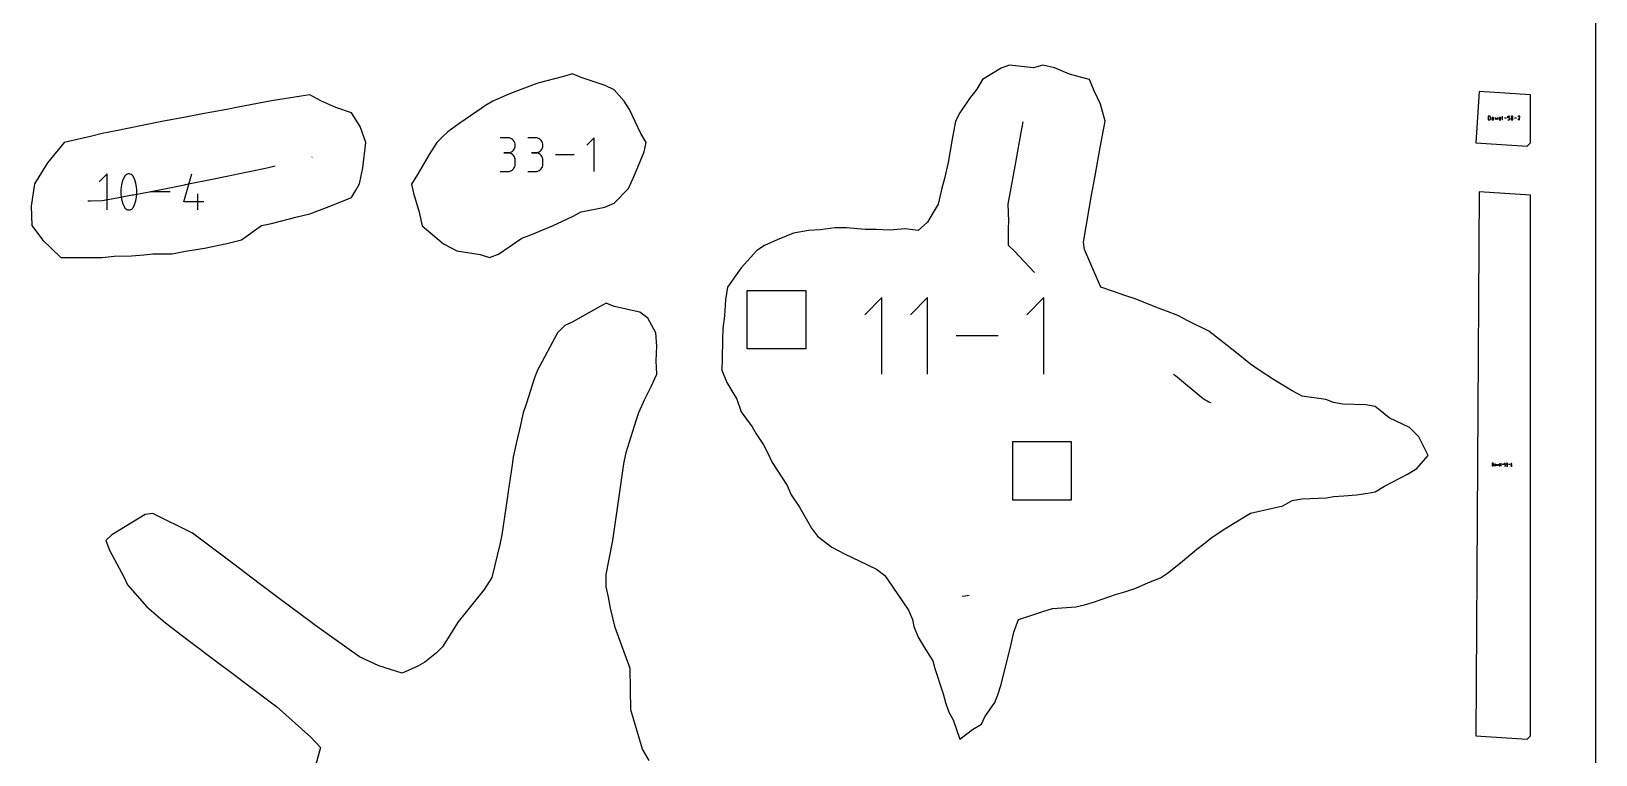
# Model space of a CAD drawing. Extents: x 0 to 12, y 0 to 12.
# Drawn here: x 7.715 to 12, y 2.74 to 4.722 of the extents above; entities that cross this region are included whole.
import ezdxf

# ---------------------------------------------------------------- set-up
doc = ezdxf.new("R2010")
doc.units = 0

msp = doc.modelspace()

# ---------------------------------------------------------------- linework, layer by layer
at = {"layer": 'annotation', "color": 1}
for p, q in [((10.426842, 4.44477), (10.432121, 4.473899)), ((11.709068, 4.489531), (11.705465, 4.489531)), ((11.705465, 4.489531), (11.705465, 4.47873)), ((11.705465, 4.478737), (11.709068, 4.478737)), ((11.705465, 4.47873), (11.705465, 4.478737)), ((11.709497, 4.489493), (11.709068, 4.489531)), ((11.709068, 4.478737), (11.709497, 4.478776)), ((11.709068, 4.478737), (11.709068, 4.478737)), ((11.709902, 4.489381), (11.709497, 4.489493)), ((11.709497, 4.478776), (11.709902, 4.478887)), ((11.710275, 4.489203), (11.709902, 4.489381)), ((11.709902, 4.478887), (11.710275, 4.479065)), ((11.710609, 4.488966), (11.710275, 4.489203)), ((11.710275, 4.479065), (11.710609, 4.479302)), ((11.710898, 4.488677), (11.710609, 4.488966)), ((11.710609, 4.479302), (11.710898, 4.479591)), ((11.711135, 4.488341), (11.710898, 4.488677)), ((11.710898, 4.479591), (11.711135, 4.479927)), ((11.711312, 4.487967), (11.711135, 4.488341)), ((11.711135, 4.479927), (11.711312, 4.480301)), ((11.711424, 4.487561), (11.711312, 4.487967)), ((11.711312, 4.480301), (11.711424, 4.480707)), ((11.711463, 4.48713), (11.711424, 4.487561)), ((11.711424, 4.480707), (11.711463, 4.481138)), ((11.711463, 4.481138), (11.711463, 4.48713)), ((11.711463, 4.48713), (11.711463, 4.48713)), ((11.715552, 4.483959), (11.715513, 4.483527)), ((11.715513, 4.483527), (11.715513, 4.481132)), ((11.715513, 4.481132), (11.715513, 4.481132)), ((11.715513, 4.481132), (11.715552, 4.480701)), ((11.715663, 4.484364), (11.715552, 4.483959)), ((11.715552, 4.480701), (11.715663, 4.480294)), ((11.715841, 4.484737), (11.715663, 4.484364)), ((11.715663, 4.480294), (11.715841, 4.47992)), ((11.716078, 4.485072), (11.715841, 4.484737)), ((11.715841, 4.47992), (11.716078, 4.479585)), ((11.716367, 4.48536), (11.716078, 4.485072)), ((11.716078, 4.479585), (11.716367, 4.479296)), ((11.716703, 4.485596), (11.716367, 4.48536)), ((11.716367, 4.479296), (11.716703, 4.479058)), ((11.717077, 4.485773), (11.716703, 4.485596)), ((11.716703, 4.479058), (11.717077, 4.478881)), ((11.717483, 4.485884), (11.717077, 4.485773)), ((11.717077, 4.478881), (11.717483, 4.478769)), ((11.717915, 4.485922), (11.717483, 4.485884)), ((11.717483, 4.478769), (11.717915, 4.47873)), ((11.718346, 4.485884), (11.717915, 4.485922)), ((11.717915, 4.485922), (11.717915, 4.485922)), ((11.717915, 4.47873), (11.718346, 4.478769)), ((11.717915, 4.47873), (11.717915, 4.47873)), ((11.718752, 4.485773), (11.718346, 4.485884)), ((11.718346, 4.478769), (11.718752, 4.478881)), ((11.719126, 4.485596), (11.718752, 4.485773)), ((11.718752, 4.478881), (11.719126, 4.479058)), ((11.719461, 4.48536), (11.719126, 4.485596)), ((11.719126, 4.479058), (11.719462, 4.479296)), ((11.719751, 4.485072), (11.719461, 4.48536)), ((11.719462, 4.479296), (11.719751, 4.479585)), ((11.719988, 4.484737), (11.719751, 4.485072)), ((11.719751, 4.479585), (11.719988, 4.47992)), ((11.720166, 4.484364), (11.719988, 4.484737)), ((11.719988, 4.47992), (11.720166, 4.480294)), ((11.720277, 4.483959), (11.720166, 4.484364)), ((11.720166, 4.480294), (11.720277, 4.480701)), ((11.720316, 4.483527), (11.720277, 4.483959)), ((11.720277, 4.480701), (11.720316, 4.481132)), ((11.720316, 4.481132), (11.720316, 4.483527)), ((11.720316, 4.483527), (11.720316, 4.483527)), ((11.726171, 4.47873), (11.724366, 4.485922)), ((11.727969, 4.483527), (11.726171, 4.47873)), ((11.729767, 4.47873), (11.727969, 4.483527)), ((11.731571, 4.485922), (11.729767, 4.47873)), ((11.735661, 4.483967), (11.735622, 4.483536)), ((11.735622, 4.483536), (11.735622, 4.480538)), ((11.735622, 4.482333), (11.740419, 4.482333)), ((11.735622, 4.480538), (11.735622, 4.480538)), ((11.735622, 4.480538), (11.735651, 4.480212)), ((11.735651, 4.480212), (11.735735, 4.479906)), ((11.735772, 4.484372), (11.735661, 4.483967)), ((11.735735, 4.479906), (11.735868, 4.479624)), ((11.73595, 4.484746), (11.735772, 4.484372)), ((11.735868, 4.479624), (11.736046, 4.479372)), ((11.736187, 4.485081), (11.73595, 4.484746)), ((11.736046, 4.479372), (11.736263, 4.479155)), ((11.736476, 4.48537), (11.736187, 4.485081)), ((11.736263, 4.479155), (11.736514, 4.478976)), ((11.736811, 4.485607), (11.736476, 4.48537)), ((11.736514, 4.478976), (11.736795, 4.478843)), ((11.736795, 4.478843), (11.7371, 4.478759)), ((11.737185, 4.485785), (11.736811, 4.485607)), ((11.7371, 4.478759), (11.737423, 4.47873)), ((11.73759, 4.485896), (11.737185, 4.485785)), ((11.737423, 4.47873), (11.740418, 4.47873)), ((11.738021, 4.485935), (11.73759, 4.485896)), ((11.738452, 4.485896), (11.738021, 4.485935)), ((11.738021, 4.485935), (11.738021, 4.485935)), ((11.738858, 4.485785), (11.738452, 4.485896)), ((11.739232, 4.485607), (11.738858, 4.485785)), ((11.739566, 4.48537), (11.739232, 4.485607)), ((11.739855, 4.485081), (11.739566, 4.48537)), ((11.740092, 4.484746), (11.739855, 4.485081)), ((11.740269, 4.484372), (11.740092, 4.484746)), ((11.74038, 4.483967), (11.740269, 4.484372)), ((11.740419, 4.483536), (11.74038, 4.483967)), ((11.740419, 4.482333), (11.740419, 4.483536)), ((11.740419, 4.483536), (11.740419, 4.483536)), ((11.744469, 4.479936), (11.744469, 4.48954)), ((11.744489, 4.479718), (11.744469, 4.479936)), ((11.744544, 4.479514), (11.744489, 4.479718)), ((11.744634, 4.479325), (11.744544, 4.479514)), ((11.744752, 4.479157), (11.744634, 4.479325)), ((11.744898, 4.479012), (11.744752, 4.479157)), ((11.745066, 4.478893), (11.744898, 4.479012)), ((11.745255, 4.478804), (11.745066, 4.478893)), ((11.745459, 4.478748), (11.745255, 4.478804)), ((11.745677, 4.478729), (11.745459, 4.478748)), ((11.745677, 4.478729), (11.745677, 4.478729)), ((11.755634, 4.484131), (11.749729, 4.484131)), ((11.759684, 4.484722), (11.759684, 4.489531)), ((11.759684, 4.489531), (11.764481, 4.489531)), ((11.762082, 4.484722), (11.759684, 4.484722)), ((11.759684, 4.47873), (11.762082, 4.47873)), ((11.762513, 4.484683), (11.762082, 4.484722)), ((11.762082, 4.47873), (11.762513, 4.478769)), ((11.762082, 4.47873), (11.762082, 4.47873)), ((11.762919, 4.484572), (11.762513, 4.484683)), ((11.762513, 4.478769), (11.762918, 4.478881)), ((11.762918, 4.478881), (11.763292, 4.479058)), ((11.763292, 4.484395), (11.762919, 4.484572)), ((11.763627, 4.484159), (11.763292, 4.484395)), ((11.763292, 4.479058), (11.763627, 4.479295)), ((11.763916, 4.483871), (11.763627, 4.484159)), ((11.763627, 4.479295), (11.763916, 4.479585)), ((11.764153, 4.483536), (11.763916, 4.483871)), ((11.763916, 4.479585), (11.764153, 4.47992)), ((11.764331, 4.483163), (11.764153, 4.483536)), ((11.764153, 4.47992), (11.764331, 4.480294)), ((11.764442, 4.482758), (11.764331, 4.483163)), ((11.764331, 4.480294), (11.764442, 4.4807)), ((11.764481, 4.482326), (11.764442, 4.482758)), ((11.764442, 4.4807), (11.764481, 4.481132)), ((11.764481, 4.481132), (11.764481, 4.482326)), ((11.764481, 4.482326), (11.764481, 4.482326)), ((11.76857, 4.487553), (11.768531, 4.487123)), ((11.768531, 4.487123), (11.768531, 4.487123)), ((11.768531, 4.487123), (11.76857, 4.486692)), ((11.76857, 4.482751), (11.768531, 4.48232)), ((11.768531, 4.48232), (11.768531, 4.481125)), ((11.768531, 4.481125), (11.768531, 4.481125)), ((11.768531, 4.481125), (11.76857, 4.480694)), ((11.768682, 4.487957), (11.76857, 4.487553)), ((11.76857, 4.486692), (11.768682, 4.486285)), ((11.768682, 4.483157), (11.76857, 4.482751)), ((11.76857, 4.480694), (11.768682, 4.480288)), ((11.768859, 4.48833), (11.768682, 4.487957)), ((11.768682, 4.486285), (11.768859, 4.485911)), ((11.768859, 4.483531), (11.768682, 4.483157)), ((11.768682, 4.480288), (11.768859, 4.479915)), ((11.769096, 4.488665), (11.768859, 4.48833)), ((11.768859, 4.485911), (11.769096, 4.485576)), ((11.769096, 4.483867), (11.768859, 4.483531)), ((11.768859, 4.479915), (11.769096, 4.479581)), ((11.769385, 4.488954), (11.769096, 4.488665)), ((11.769096, 4.485576), (11.769385, 4.485286)), ((11.769385, 4.484156), (11.769096, 4.483867)), ((11.769096, 4.479581), (11.769385, 4.479292)), ((11.76972, 4.48919), (11.769385, 4.488954)), ((11.769385, 4.485286), (11.76972, 4.485049)), ((11.76972, 4.484393), (11.769385, 4.484156)), ((11.769385, 4.479292), (11.76972, 4.479056)), ((11.770094, 4.489368), (11.76972, 4.48919)), ((11.76972, 4.485049), (11.770094, 4.484872)), ((11.770094, 4.484571), (11.76972, 4.484393)), ((11.76972, 4.479056), (11.770094, 4.47888)), ((11.770499, 4.489479), (11.770094, 4.489368)), ((11.770094, 4.484872), (11.770499, 4.48476)), ((11.770499, 4.484682), (11.770094, 4.484571)), ((11.770094, 4.47888), (11.770499, 4.478768)), ((11.77093, 4.489518), (11.770499, 4.489479)), ((11.770499, 4.48476), (11.77093, 4.484721)), ((11.77093, 4.484721), (11.770499, 4.484682)), ((11.770499, 4.478768), (11.77093, 4.47873)), ((11.77136, 4.489479), (11.77093, 4.489518)), ((11.77093, 4.489518), (11.77093, 4.489518)), ((11.77093, 4.484721), (11.77136, 4.48476)), ((11.77136, 4.484682), (11.77093, 4.484721)), ((11.77093, 4.484721), (11.77093, 4.484721)), ((11.77093, 4.484721), (11.77093, 4.484721)), ((11.77093, 4.47873), (11.77136, 4.478768)), ((11.77093, 4.47873), (11.77093, 4.47873)), ((11.771766, 4.489368), (11.77136, 4.489479)), ((11.77136, 4.48476), (11.771766, 4.484872)), ((11.771766, 4.484571), (11.77136, 4.484682)), ((11.77136, 4.478768), (11.771766, 4.47888)), ((11.77214, 4.48919), (11.771766, 4.489368)), ((11.771766, 4.484872), (11.772139, 4.485049)), ((11.77214, 4.484393), (11.771766, 4.484571)), ((11.771766, 4.47888), (11.772139, 4.479056)), ((11.772139, 4.485049), (11.772474, 4.485286)), ((11.772139, 4.479056), (11.772474, 4.479292)), ((11.772474, 4.488954), (11.77214, 4.48919)), ((11.772474, 4.484156), (11.77214, 4.484393)), ((11.772764, 4.488665), (11.772474, 4.488954)), ((11.772474, 4.485286), (11.772763, 4.485576)), ((11.772764, 4.483867), (11.772474, 4.484156)), ((11.772474, 4.479292), (11.772763, 4.479581)), ((11.772763, 4.485576), (11.773, 4.485911)), ((11.772763, 4.479581), (11.773, 4.479915)), ((11.773, 4.48833), (11.772764, 4.488665)), ((11.773, 4.483532), (11.772764, 4.483867)), ((11.773178, 4.487957), (11.773, 4.48833)), ((11.773, 4.485911), (11.773178, 4.486285)), ((11.773178, 4.483158), (11.773, 4.483532)), ((11.773, 4.479915), (11.773178, 4.480288)), ((11.77329, 4.487553), (11.773178, 4.487957)), ((11.773178, 4.486285), (11.77329, 4.486692)), ((11.77329, 4.482751), (11.773178, 4.483158)), ((11.773178, 4.480288), (11.77329, 4.480694)), ((11.773328, 4.487123), (11.77329, 4.487553)), ((11.77329, 4.486692), (11.773328, 4.487123)), ((11.773328, 4.48232), (11.77329, 4.482751)), ((11.77329, 4.480694), (11.773328, 4.481125)), ((11.773328, 4.487123), (11.773328, 4.487123)), ((11.773328, 4.481125), (11.773328, 4.48232)), ((11.773328, 4.48232), (11.773328, 4.48232)), ((11.783286, 4.484131), (11.77738, 4.484131)), ((11.787336, 4.47873), (11.791768, 4.485866)), ((11.792133, 4.47873), (11.787336, 4.47873)), ((11.787658, 4.48833), (11.787343, 4.487726)), ((11.787907, 4.488685), (11.787658, 4.48833)), ((11.788207, 4.488981), (11.787907, 4.488685)), ((11.788548, 4.489216), (11.788207, 4.488981)), ((11.78892, 4.489387), (11.788548, 4.489216)), ((11.789315, 4.489493), (11.78892, 4.489387)), ((11.789724, 4.489531), (11.789315, 4.489493)), ((11.790137, 4.489499), (11.789724, 4.489531)), ((11.790545, 4.489393), (11.790137, 4.489499)), ((11.790939, 4.489213), (11.790545, 4.489393)), ((11.791291, 4.488963), (11.790939, 4.489213)), ((11.790939, 4.489213), (11.790939, 4.489213)), ((11.791586, 4.488662), (11.791291, 4.488963)), ((11.79182, 4.488321), (11.791586, 4.488662)), ((11.791768, 4.485866), (11.791774, 4.485873)), ((11.791768, 4.485866), (11.791768, 4.485866)), ((11.791774, 4.485873), (11.791779, 4.485879)), ((11.791779, 4.485879), (11.791784, 4.485886)), ((11.791784, 4.485886), (11.791788, 4.485893)), ((11.791788, 4.485893), (11.791793, 4.4859)), ((11.791793, 4.4859), (11.791798, 4.485907)), ((11.791798, 4.485907), (11.791802, 4.485915)), ((11.791802, 4.485915), (11.791807, 4.485923)), ((11.791807, 4.485923), (11.791811, 4.485932)), ((11.791811, 4.485932), (11.791994, 4.486325)), ((11.791811, 4.485932), (11.791811, 4.485932)), ((11.791991, 4.487948), (11.79182, 4.488321)), ((11.792097, 4.487553), (11.791991, 4.487948)), ((11.791994, 4.486325), (11.792101, 4.486732)), ((11.792134, 4.487145), (11.792097, 4.487553)), ((11.792101, 4.486732), (11.792134, 4.487145)), ((9.02011, 4.429773), (8.999569, 4.429773)), ((9.023805, 4.429442), (9.02011, 4.429773)), ((9.027281, 4.428486), (9.023805, 4.429442)), ((9.030482, 4.426965), (9.027281, 4.428486)), ((9.033348, 4.424938), (9.030482, 4.426965)), ((9.035823, 4.422463), (9.033348, 4.424938)), ((9.037849, 4.419599), (9.035823, 4.422463)), ((9.039367, 4.416405), (9.037849, 4.419599)), ((9.040321, 4.412939), (9.039367, 4.416405)), ((9.095881, 4.429773), (9.07534, 4.429773)), ((9.099576, 4.429442), (9.095881, 4.429773)), ((9.103052, 4.428486), (9.099576, 4.429442)), ((9.106252, 4.426965), (9.103052, 4.428486)), ((9.109119, 4.424938), (9.106252, 4.426965)), ((9.111594, 4.422463), (9.109119, 4.424938)), ((9.11362, 4.419599), (9.111594, 4.422463)), ((9.115138, 4.416405), (9.11362, 4.419599)), ((9.116092, 4.412939), (9.115138, 4.416405)), ((9.256946, 4.429881), (9.236381, 4.40931)), ((9.256946, 4.337378), (9.256946, 4.429881)), ((10.417668, 4.393192), (10.426842, 4.44477)), ((8.483836, 4.37717), (8.484483, 4.377578)), ((9.02011, 4.388691), (9.009825, 4.388691)), ((9.009825, 4.388691), (9.02011, 4.388691)), ((9.02011, 4.388691), (9.023805, 4.389022)), ((9.023805, 4.388359), (9.02011, 4.388691)), ((9.02011, 4.388691), (9.02011, 4.388691)), ((9.023805, 4.389022), (9.027281, 4.389979)), ((9.027281, 4.387403), (9.023805, 4.388359)), ((9.027281, 4.389979), (9.030482, 4.391501)), ((9.030482, 4.385883), (9.027281, 4.387403)), ((9.030482, 4.391501), (9.033348, 4.393531)), ((9.033348, 4.383855), (9.030482, 4.385883)), ((9.033348, 4.393531), (9.035823, 4.396011)), ((9.035823, 4.38138), (9.033348, 4.383855)), ((9.035823, 4.396011), (9.037849, 4.398882)), ((9.037849, 4.378516), (9.035823, 4.38138)), ((9.037849, 4.398882), (9.039367, 4.402087)), ((9.039367, 4.375322), (9.037849, 4.378516)), ((9.039367, 4.402087), (9.040321, 4.405566)), ((9.040321, 4.371857), (9.039367, 4.375322)), ((9.040652, 4.409261), (9.040321, 4.412939)), ((9.040321, 4.405566), (9.040652, 4.409261)), ((9.040652, 4.368178), (9.040321, 4.371857)), ((9.040652, 4.409261), (9.040652, 4.409261)), ((9.095881, 4.388691), (9.085596, 4.388691)), ((9.085596, 4.388691), (9.095881, 4.388691)), ((9.095881, 4.388691), (9.099576, 4.389022)), ((9.099576, 4.388359), (9.095881, 4.388691)), ((9.095881, 4.388691), (9.095881, 4.388691)), ((9.099576, 4.389022), (9.103052, 4.389979)), ((9.103052, 4.387403), (9.099576, 4.388359)), ((9.103052, 4.389979), (9.106252, 4.391501)), ((9.106252, 4.385883), (9.103052, 4.387403)), ((9.106252, 4.391501), (9.109119, 4.393531)), ((9.109119, 4.383855), (9.106252, 4.385883)), ((9.109119, 4.393531), (9.111594, 4.396011)), ((9.111594, 4.38138), (9.109119, 4.383855)), ((9.111594, 4.396011), (9.11362, 4.398882)), ((9.11362, 4.378516), (9.111594, 4.38138)), ((9.11362, 4.398882), (9.115138, 4.402087)), ((9.115138, 4.375322), (9.11362, 4.378516)), ((9.115138, 4.402087), (9.116092, 4.405566)), ((9.116092, 4.371857), (9.115138, 4.375322)), ((9.116423, 4.409261), (9.116092, 4.412939)), ((9.116092, 4.405566), (9.116423, 4.409261)), ((9.116423, 4.368178), (9.116092, 4.371857)), ((9.116423, 4.409261), (9.116423, 4.409261)), ((9.201699, 4.383629), (9.15112, 4.383629)), ((10.411988, 4.362091), (10.417668, 4.393192)), ((7.923534, 4.331141), (7.901523, 4.309124)), ((7.923534, 4.232132), (7.923534, 4.331141)), ((7.974881, 4.328717), (7.973026, 4.327238)), ((7.976945, 4.329848), (7.974881, 4.328717)), ((7.979166, 4.330611), (7.976945, 4.329848)), ((7.98149, 4.33099), (7.979166, 4.330611)), ((7.983866, 4.330968), (7.98149, 4.33099)), ((7.98624, 4.330526), (7.983866, 4.330968)), ((7.988559, 4.329647), (7.98624, 4.330526)), ((7.989447, 4.32918), (7.988559, 4.329647)), ((7.988559, 4.329647), (7.988559, 4.329647)), ((7.990299, 4.328644), (7.989447, 4.32918)), ((7.991111, 4.328043), (7.990299, 4.328644)), ((7.991879, 4.327381), (7.991111, 4.328043)), ((8.132831, 4.254143), (8.154787, 4.331141)), ((8.250989, 4.324758), (8.302447, 4.335614)), ((8.302447, 4.335614), (8.313311, 4.337966)), ((8.313311, 4.337966), (8.364768, 4.348914)), ((8.364768, 4.348914), (8.382819, 4.352926)), ((8.999569, 4.337381), (9.02011, 4.337381)), ((9.02011, 4.337381), (9.023805, 4.337712)), ((9.02011, 4.337381), (9.02011, 4.337381)), ((9.023805, 4.337712), (9.027281, 4.338668)), ((9.027281, 4.338668), (9.030482, 4.340188)), ((9.030482, 4.340188), (9.033348, 4.342215)), ((9.033348, 4.342215), (9.035823, 4.344689)), ((9.035823, 4.344689), (9.037849, 4.347553)), ((9.037849, 4.347553), (9.039367, 4.350747)), ((9.039367, 4.350747), (9.040321, 4.354214)), ((9.040321, 4.354214), (9.040652, 4.357893)), ((9.040652, 4.357893), (9.040652, 4.368178)), ((9.040652, 4.368178), (9.040652, 4.368178)), ((9.07534, 4.337381), (9.095881, 4.337381)), ((9.095881, 4.337381), (9.099576, 4.337712)), ((9.095881, 4.337381), (9.095881, 4.337381)), ((9.099576, 4.337712), (9.103052, 4.338668)), ((9.103052, 4.338668), (9.106252, 4.340188)), ((9.106252, 4.340188), (9.109119, 4.342215)), ((9.109119, 4.342215), (9.111594, 4.344689)), ((9.111594, 4.344689), (9.11362, 4.347553)), ((9.11362, 4.347553), (9.115138, 4.350747)), ((9.115138, 4.350747), (9.116092, 4.354214)), ((9.116092, 4.354214), (9.116423, 4.357893)), ((9.116423, 4.357893), (9.116423, 4.368178)), ((9.116423, 4.368178), (9.116423, 4.368178)), ((10.403885, 4.3178), (10.411988, 4.362091)), ((7.961616, 4.295823), (7.960667, 4.286341)), ((7.960667, 4.286341), (7.960667, 4.276819)), ((7.963514, 4.305192), (7.961616, 4.295823)), ((7.96636, 4.314376), (7.963514, 4.305192)), ((7.970155, 4.323301), (7.96636, 4.314376)), ((7.971433, 4.325427), (7.970155, 4.323301)), ((7.970155, 4.323301), (7.970155, 4.323301)), ((7.973026, 4.327238), (7.971433, 4.325427)), ((7.992598, 4.326663), (7.991879, 4.327381)), ((7.993265, 4.325892), (7.992598, 4.326663)), ((7.993876, 4.325073), (7.993265, 4.325892)), ((7.994426, 4.32421), (7.993876, 4.325073)), ((7.994911, 4.323307), (7.994426, 4.32421)), ((7.998725, 4.314364), (7.994911, 4.323307)), ((7.994911, 4.323307), (7.994911, 4.323307)), ((8.001585, 4.305166), (7.998725, 4.314364)), ((8.003492, 4.295787), (8.001585, 4.305166)), ((8.004445, 4.286301), (8.003492, 4.295787)), ((8.004445, 4.27678), (8.004445, 4.286301)), ((8.038586, 4.282299), (8.13488, 4.301299)), ((8.13488, 4.301299), (8.137209, 4.301755)), ((8.137209, 4.301755), (8.139124, 4.302126)), ((8.139124, 4.302126), (8.146205, 4.303486)), ((8.146205, 4.303486), (8.210675, 4.316567)), ((8.210675, 4.316567), (8.250989, 4.324758)), ((10.391156, 4.248311), (10.39915, 4.292606)), ((10.39915, 4.292606), (10.403885, 4.3178)), ((7.851556, 4.257172), (7.851669, 4.257173)), ((7.870287, 4.257283), (7.877581, 4.257326)), ((7.877581, 4.257326), (7.909649, 4.258236)), ((7.909649, 4.258236), (7.950222, 4.265769)), ((7.950222, 4.265769), (7.991447, 4.273387)), ((7.960667, 4.276819), (7.961616, 4.267332)), ((7.961616, 4.267332), (7.963514, 4.257953)), ((7.963514, 4.257953), (7.96636, 4.248754)), ((7.96636, 4.248754), (7.970155, 4.239808)), ((7.991447, 4.273387), (7.995393, 4.274121)), ((7.994911, 4.239814), (7.998725, 4.248741)), ((7.995393, 4.274121), (8.023429, 4.279333)), ((7.998725, 4.248741), (8.001585, 4.257927)), ((8.001585, 4.257927), (8.003492, 4.267297)), ((8.003492, 4.267297), (8.004445, 4.27678)), ((8.023429, 4.279333), (8.038586, 4.282299)), ((8.095712, 4.281636), (8.041576, 4.281636)), ((8.187806, 4.254143), (8.132831, 4.254143)), ((8.171327, 4.232132), (8.171327, 4.276104)), ((10.392715, 4.201616), (10.391156, 4.248311)), ((7.970155, 4.239808), (7.970155, 4.239808)), ((7.970155, 4.239808), (7.970639, 4.238907)), ((7.970639, 4.238907), (7.971184, 4.238049)), ((7.971184, 4.238049), (7.97179, 4.237235)), ((7.97179, 4.237235), (7.972454, 4.236468)), ((7.972454, 4.236468), (7.973174, 4.235752)), ((7.973174, 4.235752), (7.973947, 4.235088)), ((7.973947, 4.235088), (7.974771, 4.234479)), ((7.974771, 4.234479), (7.975644, 4.233928)), ((7.975644, 4.233928), (7.976563, 4.233438)), ((7.976563, 4.233438), (7.976563, 4.233438)), ((7.976563, 4.233438), (7.978864, 4.232578)), ((7.978864, 4.232578), (7.981224, 4.23215)), ((7.981224, 4.23215), (7.98359, 4.232138)), ((7.98359, 4.232138), (7.985907, 4.232524)), ((7.985907, 4.232524), (7.988124, 4.233291)), ((7.988124, 4.233291), (7.990186, 4.234421)), ((7.990186, 4.234421), (7.99204, 4.235896)), ((7.99204, 4.235896), (7.993633, 4.2377)), ((7.993633, 4.2377), (7.994911, 4.239814)), ((7.994911, 4.239814), (7.994911, 4.239814)), ((10.391423, 4.181231), (10.392715, 4.201616)), ((10.391716, 4.134534), (10.391423, 4.181231)), ((10.407519, 4.120279), (10.391716, 4.134534)), ((10.463062, 4.060963), (10.407519, 4.120279)), ((10.04484, 3.9919), (9.998266, 3.945313)), ((10.04484, 3.782403), (10.04484, 3.9919)), ((10.169974, 3.9919), (10.123401, 3.945313)), ((10.169974, 3.782403), (10.169974, 3.9919)), ((10.48822, 3.9919), (10.441646, 3.945313)), ((10.48822, 3.782403), (10.48822, 3.9919)), ((10.363098, 3.887152), (10.248549, 3.887152)), ((10.849509, 3.777711), (10.843997, 3.781388)), ((10.924987, 3.71448), (10.849509, 3.777711)), ((10.940802, 3.705918), (10.924987, 3.71448)), ((10.94718, 3.703955), (10.940802, 3.705918)), ((11.718694, 3.538092), (11.716443, 3.538092)), ((11.716443, 3.538092), (11.716443, 3.531342)), ((11.716443, 3.531346), (11.718694, 3.531346)), ((11.716443, 3.531342), (11.716443, 3.531346)), ((11.718963, 3.538068), (11.718694, 3.538092)), ((11.718694, 3.531346), (11.718963, 3.53137)), ((11.718694, 3.531346), (11.718694, 3.531346)), ((11.719215, 3.537998), (11.718963, 3.538068)), ((11.718963, 3.53137), (11.719215, 3.53144)), ((11.719449, 3.537887), (11.719215, 3.537998)), ((11.719215, 3.53144), (11.719449, 3.531551)), ((11.719658, 3.537739), (11.719449, 3.537887)), ((11.719449, 3.531551), (11.719658, 3.531699)), ((11.719838, 3.537558), (11.719658, 3.537739)), ((11.719658, 3.531699), (11.719838, 3.53188)), ((11.719986, 3.537348), (11.719838, 3.537558)), ((11.719838, 3.53188), (11.719986, 3.532089)), ((11.720097, 3.537115), (11.719986, 3.537348)), ((11.719986, 3.532089), (11.720097, 3.532323)), ((11.720167, 3.536861), (11.720097, 3.537115)), ((11.720097, 3.532323), (11.720167, 3.532577)), ((11.720191, 3.536591), (11.720167, 3.536861)), ((11.720167, 3.532577), (11.720191, 3.532847)), ((11.720191, 3.532847), (11.720191, 3.536591)), ((11.720191, 3.536591), (11.720191, 3.536591)), ((11.722747, 3.534609), (11.722722, 3.53434)), ((11.722722, 3.53434), (11.722722, 3.532843)), ((11.722722, 3.532843), (11.722722, 3.532843)), ((11.722722, 3.532843), (11.722747, 3.532573)), ((11.722816, 3.534863), (11.722747, 3.534609)), ((11.722747, 3.532573), (11.722816, 3.532319)), ((11.722927, 3.535096), (11.722816, 3.534863)), ((11.722816, 3.532319), (11.722927, 3.532085)), ((11.723075, 3.535305), (11.722927, 3.535096)), ((11.722927, 3.532085), (11.723075, 3.531876)), ((11.723256, 3.535485), (11.723075, 3.535305)), ((11.723075, 3.531876), (11.723256, 3.531695)), ((11.723466, 3.535633), (11.723256, 3.535485)), ((11.723256, 3.531695), (11.723466, 3.531547)), ((11.7237, 3.535743), (11.723466, 3.535633)), ((11.723466, 3.531547), (11.7237, 3.531436)), ((11.723954, 3.535813), (11.7237, 3.535743)), ((11.7237, 3.531436), (11.723954, 3.531366)), ((11.724224, 3.535837), (11.723954, 3.535813)), ((11.723954, 3.531366), (11.724224, 3.531342)), ((11.724493, 3.535813), (11.724224, 3.535837)), ((11.724224, 3.535837), (11.724224, 3.535837)), ((11.724224, 3.531342), (11.724493, 3.531366)), ((11.724224, 3.531342), (11.724224, 3.531342)), ((11.724747, 3.535743), (11.724493, 3.535813)), ((11.724493, 3.531366), (11.724747, 3.531436)), ((11.724981, 3.535633), (11.724747, 3.535743)), ((11.724747, 3.531436), (11.724981, 3.531547)), ((11.72519, 3.535485), (11.724981, 3.535633)), ((11.724981, 3.531547), (11.72519, 3.531695)), ((11.725371, 3.535305), (11.72519, 3.535485)), ((11.72519, 3.531695), (11.725371, 3.531876)), ((11.725519, 3.535096), (11.725371, 3.535305)), ((11.725371, 3.531876), (11.725519, 3.532085)), ((11.72563, 3.534863), (11.725519, 3.535096)), ((11.725519, 3.532085), (11.72563, 3.532319)), ((11.7257, 3.534609), (11.72563, 3.534863)), ((11.72563, 3.532319), (11.7257, 3.532573)), ((11.725724, 3.53434), (11.7257, 3.534609)), ((11.7257, 3.532573), (11.725724, 3.532843)), ((11.725724, 3.532843), (11.725724, 3.53434)), ((11.725724, 3.53434), (11.725724, 3.53434)), ((11.729384, 3.531342), (11.728256, 3.535837)), ((11.730508, 3.53434), (11.729384, 3.531342)), ((11.731631, 3.531342), (11.730508, 3.53434)), ((11.732759, 3.535837), (11.731631, 3.531342)), ((11.735315, 3.534614), (11.735291, 3.534345)), ((11.735291, 3.534345), (11.735291, 3.532471)), ((11.735291, 3.533593), (11.738289, 3.533593)), ((11.735291, 3.532471), (11.735291, 3.532471)), ((11.735291, 3.532471), (11.735309, 3.532268)), ((11.735309, 3.532268), (11.735361, 3.532076)), ((11.735385, 3.534868), (11.735315, 3.534614)), ((11.735361, 3.532076), (11.735444, 3.5319)), ((11.735496, 3.535101), (11.735385, 3.534868)), ((11.735444, 3.5319), (11.735555, 3.531743)), ((11.735644, 3.535311), (11.735496, 3.535101)), ((11.735555, 3.531743), (11.735691, 3.531607)), ((11.735825, 3.535491), (11.735644, 3.535311)), ((11.735691, 3.531607), (11.735848, 3.531495)), ((11.736034, 3.535639), (11.735825, 3.535491)), ((11.735848, 3.531495), (11.736024, 3.531412)), ((11.736024, 3.531412), (11.736214, 3.531359)), ((11.736267, 3.53575), (11.736034, 3.535639)), ((11.736214, 3.531359), (11.736416, 3.531341)), ((11.736521, 3.53582), (11.736267, 3.53575)), ((11.736416, 3.531341), (11.738288, 3.531341)), ((11.73679, 3.535844), (11.736521, 3.53582)), ((11.737059, 3.53582), (11.73679, 3.535844)), ((11.73679, 3.535844), (11.73679, 3.535844)), ((11.737313, 3.53575), (11.737059, 3.53582)), ((11.737547, 3.535639), (11.737313, 3.53575)), ((11.737756, 3.535491), (11.737547, 3.535639)), ((11.737936, 3.535311), (11.737756, 3.535491)), ((11.738084, 3.535101), (11.737936, 3.535311)), ((11.738195, 3.534868), (11.738084, 3.535101)), ((11.738265, 3.534614), (11.738195, 3.534868)), ((11.738289, 3.534345), (11.738265, 3.534614)), ((11.738289, 3.533593), (11.738289, 3.534345)), ((11.738289, 3.534345), (11.738289, 3.534345)), ((11.74082, 3.532095), (11.74082, 3.538097)), ((11.740832, 3.531959), (11.74082, 3.532095)), ((11.740867, 3.531831), (11.740832, 3.531959)), ((11.740923, 3.531714), (11.740867, 3.531831)), ((11.740997, 3.531608), (11.740923, 3.531714)), ((11.741088, 3.531517), (11.740997, 3.531608)), ((11.741193, 3.531443), (11.741088, 3.531517)), ((11.741311, 3.531387), (11.741193, 3.531443)), ((11.741439, 3.531353), (11.741311, 3.531387)), ((11.741575, 3.53134), (11.741439, 3.531353)), ((11.741575, 3.53134), (11.741575, 3.53134)), ((11.747798, 3.534717), (11.744107, 3.534717)), ((11.750329, 3.535086), (11.750329, 3.538092)), ((11.750329, 3.538092), (11.753327, 3.538092)), ((11.751828, 3.535086), (11.750329, 3.535086)), ((11.750329, 3.531342), (11.751828, 3.531342)), ((11.752098, 3.535062), (11.751828, 3.535086)), ((11.751828, 3.531342), (11.752097, 3.531366)), ((11.751828, 3.531342), (11.751828, 3.531342)), ((11.752097, 3.531366), (11.752351, 3.531435)), ((11.752351, 3.534993), (11.752098, 3.535062)), ((11.752584, 3.534882), (11.752351, 3.534993)), ((11.752351, 3.531435), (11.752584, 3.531546)), ((11.752794, 3.534735), (11.752584, 3.534882)), ((11.752584, 3.531546), (11.752794, 3.531695)), ((11.752975, 3.534554), (11.752794, 3.534735)), ((11.752794, 3.531695), (11.752974, 3.531876)), ((11.752974, 3.531876), (11.753122, 3.532085)), ((11.753123, 3.534345), (11.752975, 3.534554)), ((11.753122, 3.532085), (11.753233, 3.532319)), ((11.753234, 3.534112), (11.753123, 3.534345)), ((11.753233, 3.532319), (11.753303, 3.532573)), ((11.753303, 3.533859), (11.753234, 3.534112)), ((11.753327, 3.533589), (11.753303, 3.533859)), ((11.753303, 3.532573), (11.753327, 3.532842)), ((11.753327, 3.532842), (11.753327, 3.533589)), ((11.753327, 3.533589), (11.753327, 3.533589)), ((11.755671, 3.530498), (11.759047, 3.530498)), ((11.755883, 3.536861), (11.755859, 3.536591)), ((11.755859, 3.536591), (11.755859, 3.53584)), ((11.755859, 3.53584), (11.755859, 3.53584)), ((11.755859, 3.53584), (11.755883, 3.535571)), ((11.755952, 3.537115), (11.755883, 3.536861)), ((11.755883, 3.535571), (11.755952, 3.535317)), ((11.756064, 3.537348), (11.755952, 3.537115)), ((11.755952, 3.535317), (11.756064, 3.535083)), ((11.756212, 3.537558), (11.756064, 3.537348)), ((11.756064, 3.535083), (11.756212, 3.534874)), ((11.756392, 3.537739), (11.756212, 3.537558)), ((11.756212, 3.534874), (11.756392, 3.534693)), ((11.756602, 3.537887), (11.756392, 3.537739)), ((11.756392, 3.534693), (11.756602, 3.534545)), ((11.756835, 3.537998), (11.756602, 3.537887)), ((11.756602, 3.534545), (11.756835, 3.534434)), ((11.756607, 3.531342), (11.757036, 3.531501)), ((11.756607, 3.531342), (11.756607, 3.531342)), ((11.757089, 3.538068), (11.756835, 3.537998)), ((11.756835, 3.534434), (11.757089, 3.534364)), ((11.757036, 3.531501), (11.75743, 3.531717)), ((11.757358, 3.538092), (11.757089, 3.538068)), ((11.757089, 3.534364), (11.757358, 3.53434)), ((11.757627, 3.538068), (11.757358, 3.538092)), ((11.757358, 3.538092), (11.757358, 3.538092)), ((11.757358, 3.53434), (11.758857, 3.53434)), ((11.75743, 3.531717), (11.757784, 3.531984)), ((11.757881, 3.537998), (11.757627, 3.538068)), ((11.757784, 3.531984), (11.758095, 3.532296)), ((11.758114, 3.537887), (11.757881, 3.537998)), ((11.758095, 3.532296), (11.758358, 3.532647)), ((11.758324, 3.537739), (11.758114, 3.537887)), ((11.758504, 3.537558), (11.758324, 3.537739)), ((11.758358, 3.532647), (11.75857, 3.533033)), ((11.758652, 3.537348), (11.758504, 3.537558)), ((11.75857, 3.533033), (11.758727, 3.533447)), ((11.758763, 3.537115), (11.758652, 3.537348)), ((11.758727, 3.533447), (11.758823, 3.533884)), ((11.758833, 3.536861), (11.758763, 3.537115)), ((11.758823, 3.533884), (11.758857, 3.53434)), ((11.758857, 3.536591), (11.758833, 3.536861)), ((11.758857, 3.53434), (11.758857, 3.536591)), ((11.758857, 3.536591), (11.758857, 3.536591)), ((11.76508, 3.534717), (11.761389, 3.534717)), ((11.767423, 3.530498), (11.770799, 3.530498)), ((11.767644, 3.535542), (11.767611, 3.535086)), ((11.767611, 3.535086), (11.767611, 3.532842)), ((11.76911, 3.535086), (11.767611, 3.535086)), ((11.767611, 3.532842), (11.767611, 3.532842)), ((11.767611, 3.532842), (11.767635, 3.532573)), ((11.767635, 3.532573), (11.767705, 3.532319)), ((11.767741, 3.535981), (11.767644, 3.535542)), ((11.767705, 3.532319), (11.767816, 3.532085)), ((11.767898, 3.536396), (11.767741, 3.535981)), ((11.767816, 3.532085), (11.767964, 3.531876)), ((11.76811, 3.536782), (11.767898, 3.536396)), ((11.767964, 3.531876), (11.768145, 3.531695)), ((11.768374, 3.537134), (11.76811, 3.536782)), ((11.768145, 3.531695), (11.768354, 3.531546)), ((11.768354, 3.531546), (11.768588, 3.531435)), ((11.768685, 3.537447), (11.768374, 3.537134)), ((11.768588, 3.531435), (11.768841, 3.531366)), ((11.769039, 3.537714), (11.768685, 3.537447)), ((11.768841, 3.531366), (11.76911, 3.531342)), ((11.769434, 3.537931), (11.769039, 3.537714)), ((11.76938, 3.535062), (11.76911, 3.535086)), ((11.76911, 3.531342), (11.76938, 3.531366)), ((11.76911, 3.531342), (11.76911, 3.531342)), ((11.769634, 3.534993), (11.76938, 3.535062)), ((11.76938, 3.531366), (11.769634, 3.531435)), ((11.769863, 3.538092), (11.769434, 3.537931)), ((11.769867, 3.534882), (11.769634, 3.534993)), ((11.769634, 3.531435), (11.769867, 3.531546)), ((11.769863, 3.538092), (11.769863, 3.538092)), ((11.770076, 3.534735), (11.769867, 3.534882)), ((11.769867, 3.531546), (11.770076, 3.531695)), ((11.770257, 3.534554), (11.770076, 3.534735)), ((11.770076, 3.531695), (11.770257, 3.531876)), ((11.770405, 3.534345), (11.770257, 3.534554)), ((11.770257, 3.531876), (11.770405, 3.532085)), ((11.770516, 3.534112), (11.770405, 3.534345)), ((11.770405, 3.532085), (11.770516, 3.532319)), ((11.770585, 3.533859), (11.770516, 3.534112)), ((11.770516, 3.532319), (11.770585, 3.532573)), ((11.770609, 3.533589), (11.770585, 3.533859)), ((11.770585, 3.532573), (11.770609, 3.532842)), ((11.770609, 3.532842), (11.770609, 3.533589)), ((11.770609, 3.533589), (11.770609, 3.533589)), ((10.264659, 3.173683), (10.273013, 3.174624)), ((10.273013, 3.174624), (10.284136, 3.176823))]:
    msp.add_line(p, q, dxfattribs=at)
at = {"layer": 'boundary', "color": 5}
for p, q in [((10.394555, 4.628807), (10.371901, 4.621062)), ((10.460438, 4.621718), (10.394555, 4.628807)), ((10.485681, 4.628776), (10.460438, 4.621718)), ((10.517631, 4.622073), (10.485681, 4.628776)), ((9.173253, 4.598197), (9.102502, 4.579501)), ((9.197481, 4.6054), (9.173253, 4.598197)), ((9.221527, 4.595161), (9.197481, 4.6054)), ((9.287202, 4.573127), (9.221527, 4.595161)), ((10.32036, 4.589653), (10.304541, 4.562755)), ((10.346131, 4.605357), (10.32036, 4.589653)), ((10.371901, 4.621062), (10.346131, 4.605357)), ((10.558431, 4.604636), (10.517631, 4.622073)), ((10.588879, 4.595652), (10.558431, 4.604636)), ((10.613375, 4.589653), (10.588879, 4.595652)), ((10.626084, 4.55875), (10.613375, 4.589653)), ((8.454753, 4.543627), (8.37337, 4.531046)), ((8.478549, 4.547583), (8.454753, 4.543627)), ((8.508103, 4.531046), (8.478549, 4.547583)), ((9.017169, 4.546737), (8.97931, 4.530477)), ((9.036452, 4.55456), (9.017169, 4.546737)), ((9.102502, 4.579501), (9.036452, 4.55456)), ((9.311261, 4.561619), (9.287202, 4.573127)), ((9.325294, 4.546048), (9.311261, 4.561619)), ((9.339326, 4.530477), (9.325294, 4.546048)), ((10.304541, 4.562755), (10.285296, 4.537737)), ((10.643669, 4.522512), (10.626084, 4.55875)), ((11.680832, 4.556787), (11.671457, 4.416162)), ((11.821457, 4.547412), (11.680832, 4.556787)), ((11.821457, 4.416162), (11.821457, 4.547412)), ((8.210107, 4.500153), (8.18435, 4.495423)), ((8.250989, 4.507851), (8.210107, 4.500153)), ((8.281767, 4.513771), (8.250989, 4.507851)), ((8.37337, 4.531046), (8.281767, 4.513771)), ((8.549247, 4.512962), (8.508103, 4.531046)), ((8.592329, 4.498489), (8.549247, 4.512962)), ((8.935169, 4.501827), (8.885846, 4.468088)), ((8.959177, 4.518246), (8.935169, 4.501827)), ((8.97931, 4.530477), (8.959177, 4.518246)), ((9.353268, 4.507722), (9.339326, 4.530477)), ((9.384636, 4.442047), (9.353268, 4.507722)), ((10.285296, 4.537737), (10.258121, 4.498261)), ((10.656143, 4.475872), (10.643669, 4.522512)), ((8.023429, 4.464772), (7.978686, 4.455374)), ((8.07284, 4.474226), (8.023429, 4.464772)), ((8.137209, 4.486484), (8.07284, 4.474226)), ((8.18435, 4.495423), (8.137209, 4.486484)), ((8.61581, 4.460662), (8.592329, 4.498489)), ((8.631925, 4.417266), (8.61581, 4.460662)), ((8.885846, 4.468088), (8.856141, 4.446563)), ((10.246309, 4.475872), (10.237689, 4.426611)), ((10.258121, 4.498261), (10.246309, 4.475872)), ((10.643037, 4.403295), (10.656143, 4.475872)), ((7.805138, 4.417266), (7.759531, 4.361465)), ((7.881156, 4.434364), (7.805138, 4.417266)), ((7.909649, 4.441637), (7.881156, 4.434364)), ((7.947391, 4.449412), (7.909649, 4.441637)), ((7.978686, 4.455374), (7.947391, 4.449412)), ((8.623133, 4.347605), (8.631925, 4.417266)), ((8.825782, 4.416697), (8.804696, 4.383862)), ((8.840961, 4.43163), (8.825782, 4.416697)), ((8.856141, 4.446563), (8.840961, 4.43163)), ((9.399239, 4.416697), (9.384636, 4.442047)), ((9.393857, 4.391763), (9.399239, 4.416697)), ((10.237689, 4.426611), (10.226177, 4.362092)), ((11.671457, 4.416162), (11.812082, 4.406787)), ((11.812082, 4.406787), (11.821457, 4.416162)), ((8.804696, 4.383862), (8.77309, 4.329089)), ((9.367521, 4.327851), (9.393857, 4.391763)), ((10.635596, 4.362092), (10.643037, 4.403295)), ((7.759531, 4.361465), (7.723829, 4.303486)), ((8.614174, 4.303486), (8.623133, 4.347605)), ((8.77309, 4.329089), (8.756925, 4.302917)), ((9.351316, 4.290991), (9.367521, 4.327851)), ((10.226177, 4.362092), (10.216451, 4.318129)), ((10.618509, 4.26736), (10.630073, 4.331481)), ((10.630073, 4.331481), (10.635596, 4.362092)), ((7.723829, 4.303486), (7.715263, 4.242876)), ((8.592329, 4.266536), (8.603251, 4.285011)), ((8.603251, 4.285011), (8.614174, 4.303486)), ((8.756925, 4.302917), (8.76242, 4.278539)), ((9.311261, 4.251151), (9.351316, 4.290991)), ((10.209524, 4.292276), (10.199276, 4.248312)), ((10.216451, 4.318129), (10.209524, 4.292276)), ((7.715263, 4.242876), (7.716456, 4.189706)), ((8.53113, 4.241401), (8.592329, 4.266536)), ((8.76242, 4.278539), (8.777315, 4.225786)), ((9.285956, 4.239448), (9.311261, 4.251151)), ((10.199276, 4.248312), (10.182353, 4.220506)), ((10.612734, 4.23504), (10.618509, 4.26736)), ((11.680832, 4.281787), (11.671457, 2.791162)), ((11.821457, 4.272412), (11.680832, 4.281787)), ((11.821457, 2.791162), (11.821457, 4.272412)), ((8.372964, 4.195376), (8.443753, 4.213782)), ((8.443753, 4.213782), (8.478549, 4.222057)), ((8.478549, 4.222057), (8.53113, 4.241401)), ((8.777315, 4.225786), (8.786244, 4.189137)), ((9.1432, 4.189137), (9.17034, 4.201637)), ((9.17034, 4.201637), (9.197481, 4.214137)), ((9.197481, 4.214137), (9.221313, 4.227029)), ((9.221313, 4.227029), (9.285956, 4.239448)), ((10.182353, 4.220506), (10.170124, 4.198575)), ((10.596781, 4.144198), (10.612734, 4.23504)), ((7.716456, 4.189706), (7.74605, 4.149999)), ((8.290549, 4.150146), (8.345927, 4.189706)), ((8.345927, 4.189706), (8.372964, 4.195376)), ((8.786244, 4.189137), (8.844403, 4.139547)), ((9.058767, 4.154605), (9.083701, 4.164301)), ((9.083701, 4.164301), (9.105264, 4.172778)), ((9.105264, 4.172778), (9.1432, 4.189137)), ((9.803001, 4.168907), (9.758411, 4.150494)), ((9.844286, 4.175904), (9.803001, 4.168907)), ((9.875496, 4.177634), (9.844286, 4.175904)), ((9.916781, 4.183038), (9.875496, 4.177634)), ((9.948191, 4.183434), (9.916781, 4.183038)), ((9.999151, 4.178987), (9.948191, 4.183434)), ((10.030561, 4.178895), (9.999151, 4.178987)), ((10.066052, 4.176958), (10.030561, 4.178895)), ((10.10885, 4.180519), (10.066052, 4.176958)), ((10.144341, 4.175739), (10.10885, 4.180519)), ((10.170124, 4.198575), (10.144341, 4.175739)), ((7.74605, 4.149999), (7.795869, 4.10169)), ((8.101496, 4.111718), (8.137209, 4.119504)), ((8.137209, 4.119504), (8.189229, 4.127945)), ((8.189229, 4.127945), (8.250989, 4.140725)), ((8.250989, 4.140725), (8.290549, 4.150146)), ((8.844403, 4.139547), (8.881074, 4.120473)), ((8.881074, 4.120473), (8.944987, 4.110362)), ((8.994854, 4.111331), (9.058767, 4.154605)), ((9.702276, 4.121194), (9.65971, 4.073452)), ((9.723431, 4.134532), (9.702276, 4.121194)), ((9.758411, 4.150494), (9.723431, 4.134532)), ((10.599461, 4.12362), (10.596781, 4.144198)), ((10.63136, 4.050005), (10.599461, 4.12362)), ((7.795869, 4.10169), (7.829268, 4.102258)), ((7.829268, 4.102258), (7.877039, 4.101636)), ((7.877039, 4.101636), (7.909649, 4.102175)), ((7.909649, 4.102175), (7.942243, 4.105423)), ((7.942243, 4.105423), (7.990086, 4.1061)), ((7.990086, 4.1061), (8.023429, 4.109468)), ((8.023429, 4.109468), (8.047842, 4.112371)), ((8.047842, 4.112371), (8.101496, 4.111718)), ((8.944987, 4.110362), (8.969921, 4.101636)), ((8.969921, 4.101636), (8.994854, 4.111331)), ((9.65971, 4.073452), (9.622052, 4.020752)), ((10.644601, 4.020752), (10.63136, 4.050005)), ((9.61705, 3.985713), (9.61377, 3.942011)), ((9.622052, 4.020752), (9.61705, 3.985713)), ((10.678921, 4.008936), (10.644601, 4.020752)), ((10.713241, 3.99712), (10.678921, 4.008936)), ((10.738869, 3.988705), (10.713241, 3.99712)), ((10.804532, 3.962216), (10.738869, 3.988705)), ((9.270016, 3.966243), (9.196533, 3.925069)), ((9.290164, 3.976636), (9.270016, 3.966243)), ((9.312035, 3.968019), (9.290164, 3.976636)), ((9.382074, 3.9522), (9.312035, 3.968019)), ((9.403944, 3.935314), (9.382074, 3.9522)), ((9.61377, 3.942011), (9.609218, 3.906972)), ((10.827022, 3.954278), (10.804532, 3.962216)), ((10.855058, 3.943256), (10.827022, 3.954278)), ((10.884973, 3.927261), (10.855058, 3.943256)), ((9.176384, 3.915917), (9.15678, 3.895863)), ((9.196533, 3.925069), (9.176384, 3.915917)), ((9.414759, 3.915589), (9.403944, 3.935314)), ((9.425574, 3.895863), (9.414759, 3.915589)), ((9.609218, 3.906972), (9.608365, 3.875925)), ((10.940802, 3.899937), (10.884973, 3.927261)), ((11.011629, 3.844773), (10.940802, 3.899937)), ((9.15678, 3.895863), (9.101067, 3.791046)), ((9.428091, 3.858981), (9.425574, 3.895863)), ((9.426871, 3.818964), (9.428091, 3.858981)), ((9.608365, 3.875925), (9.607703, 3.824239)), ((9.428143, 3.782083), (9.426871, 3.818964)), ((9.607703, 3.824239), (9.606868, 3.793192)), ((11.054582, 3.810001), (11.011629, 3.844773)), ((9.101067, 3.791046), (9.092992, 3.769693)), ((9.412836, 3.748492), (9.428143, 3.782083)), ((9.606868, 3.793192), (9.620381, 3.759218)), ((11.078604, 3.793192), (11.054582, 3.810001)), ((11.117147, 3.767393), (11.078604, 3.793192)), ((9.092992, 3.769693), (9.071227, 3.702729)), ((9.394762, 3.711855), (9.412836, 3.748492)), ((9.620381, 3.759218), (9.647321, 3.713386)), ((11.168362, 3.736331), (11.117147, 3.767393)), ((11.195734, 3.722451), (11.168362, 3.736331)), ((9.071227, 3.702729), (9.062604, 3.676014)), ((9.378855, 3.677177), (9.394762, 3.711855)), ((9.647321, 3.713386), (9.659115, 3.679412)), ((11.260856, 3.712962), (11.195734, 3.722451)), ((11.282142, 3.704366), (11.260856, 3.712962)), ((11.307453, 3.700072), (11.282142, 3.704366)), ((11.37061, 3.698299), (11.307453, 3.700072)), ((11.395922, 3.694005), (11.37061, 3.698299)), ((11.413979, 3.679412), (11.395922, 3.694005)), ((9.062604, 3.676014), (9.052569, 3.630587)), ((9.344371, 3.567394), (9.372286, 3.655431)), ((9.372286, 3.655431), (9.378855, 3.677177)), ((9.659115, 3.679412), (9.674168, 3.65877)), ((9.674168, 3.65877), (9.689221, 3.638129)), ((11.43395, 3.662503), (11.413979, 3.679412)), ((11.489731, 3.636288), (11.43395, 3.662503)), ((9.052569, 3.630587), (9.04365, 3.592239)), ((9.689221, 3.638129), (9.700187, 3.618861)), ((9.700187, 3.618861), (9.720537, 3.588983)), ((11.515348, 3.610977), (11.489731, 3.636288)), ((11.540811, 3.559167), (11.515348, 3.610977)), ((9.04365, 3.592239), (9.035134, 3.554523)), ((9.338294, 3.536371), (9.344371, 3.567394)), ((9.720537, 3.588983), (9.732855, 3.565632)), ((9.732855, 3.565632), (9.744258, 3.54032)), ((11.515348, 3.530012), (11.540811, 3.559167)), ((9.032436, 3.534086), (9.021551, 3.461179)), ((9.035134, 3.554523), (9.032436, 3.534086)), ((9.324828, 3.440743), (9.338294, 3.536371)), ((9.744258, 3.54032), (9.785332, 3.477163)), ((11.484391, 3.508272), (11.509702, 3.523548)), ((11.509702, 3.523548), (11.515348, 3.530012)), ((9.785332, 3.477163), (9.796736, 3.451852)), ((11.395922, 3.460179), (11.421233, 3.475454)), ((11.421233, 3.475454), (11.484391, 3.508272)), ((9.018756, 3.440743), (9.003816, 3.342385)), ((9.021551, 3.461179), (9.018756, 3.440743)), ((9.321129, 3.415247), (9.324828, 3.440743)), ((9.796736, 3.451852), (9.819493, 3.417652)), ((11.143113, 3.421871), (11.168362, 3.436452)), ((11.168362, 3.436452), (11.194937, 3.440926)), ((11.194937, 3.440926), (11.26225, 3.44387)), ((11.26225, 3.44387), (11.282142, 3.446922)), ((11.282142, 3.446922), (11.30993, 3.449111)), ((11.30993, 3.449111), (11.344739, 3.451852)), ((11.344739, 3.451852), (11.375424, 3.455967)), ((11.375424, 3.455967), (11.395922, 3.460179)), ((8.0276, 3.397968), (7.935538, 3.341968)), ((8.048606, 3.400266), (8.0276, 3.397968)), ((8.156506, 3.346235), (8.048606, 3.400266)), ((9.311433, 3.352458), (9.321129, 3.415247)), ((9.819493, 3.417652), (9.851987, 3.360381)), ((11.008067, 3.372802), (11.054582, 3.401269)), ((11.054582, 3.401269), (11.143113, 3.421871)), ((8.189881, 3.321739), (8.156506, 3.346235)), ((9.003816, 3.342385), (8.998941, 3.315146)), ((9.30787, 3.326962), (9.311433, 3.352458)), ((9.851987, 3.360381), (9.868479, 3.338072)), ((10.948654, 3.334723), (10.977182, 3.353479)), ((10.977182, 3.353479), (11.008067, 3.372802)), ((7.935538, 3.341968), (7.919082, 3.326962)), ((7.919082, 3.326962), (7.929632, 3.300032)), ((7.929632, 3.300032), (7.969615, 3.225391)), ((8.270101, 3.261239), (8.189881, 3.321739)), ((8.998941, 3.315146), (8.97618, 3.224999)), ((9.297047, 3.270472), (9.30787, 3.326962)), ((9.868479, 3.338072), (9.907962, 3.308291)), ((9.907962, 3.308291), (9.942092, 3.2896)), ((10.863094, 3.264995), (10.907483, 3.302397)), ((10.907483, 3.302397), (10.9263, 3.317213)), ((10.9263, 3.317213), (10.948654, 3.334723)), ((8.339785, 3.208971), (8.270101, 3.261239)), ((9.290164, 3.233587), (9.297047, 3.270472)), ((9.942092, 3.2896), (10.00525, 3.260013)), ((10.00525, 3.260013), (10.030561, 3.247988)), ((10.827022, 3.237051), (10.863094, 3.264995)), ((7.969615, 3.225391), (7.978541, 3.205421)), ((8.97618, 3.224999), (8.95583, 3.192359)), ((9.290164, 3.199509), (9.290164, 3.233587)), ((10.030561, 3.247988), (10.053433, 3.230912)), ((10.053433, 3.230912), (10.074613, 3.19898)), ((10.775052, 3.21178), (10.808273, 3.224292)), ((10.808273, 3.224292), (10.827022, 3.237051)), ((7.978541, 3.205421), (8.032075, 3.144942)), ((8.387109, 3.173503), (8.339785, 3.208971)), ((8.486089, 3.099402), (8.387109, 3.173503)), ((8.95583, 3.192359), (8.884214, 3.103485)), ((9.296077, 3.171132), (9.290164, 3.199509)), ((9.301889, 3.141453), (9.296077, 3.171132)), ((10.074613, 3.19898), (10.117863, 3.135823)), ((10.624773, 3.157853), (10.68793, 3.179248)), ((10.68793, 3.179248), (10.713241, 3.186756)), ((10.713241, 3.186756), (10.740795, 3.196225)), ((10.740795, 3.196225), (10.775052, 3.21178)), ((8.032075, 3.144942), (8.083198, 3.101214)), ((9.314654, 3.088491), (9.301889, 3.141453)), ((10.117863, 3.135823), (10.128499, 3.110512)), ((10.452582, 3.121452), (10.485681, 3.132393)), ((10.485681, 3.132393), (10.512166, 3.140515)), ((10.512166, 3.140515), (10.576012, 3.145193)), ((10.576012, 3.145193), (10.599461, 3.150345)), ((10.599461, 3.150345), (10.624773, 3.157853)), ((8.083198, 3.101214), (8.145033, 3.053553)), ((8.503714, 3.086484), (8.486089, 3.099402)), ((8.613976, 3.007384), (8.503714, 3.086484)), ((8.884214, 3.103485), (8.841371, 3.03522)), ((9.355338, 2.976049), (9.314654, 3.088491)), ((10.128499, 3.110512), (10.132543, 3.090795)), ((10.132543, 3.090795), (10.144341, 3.062011)), ((10.406435, 3.075624), (10.419483, 3.110512)), ((10.419483, 3.110512), (10.452582, 3.121452)), ((8.145033, 3.053553), (8.230183, 2.989559)), ((10.144341, 3.062011), (10.158327, 3.039097)), ((10.39692, 3.034081), (10.406435, 3.075624)), ((8.666997, 2.982671), (8.613976, 3.007384)), ((8.825123, 3.018488), (8.793266, 2.993427)), ((8.841371, 3.03522), (8.825123, 3.018488)), ((10.158327, 3.039097), (10.170199, 3.019646)), ((10.170199, 3.019646), (10.184184, 2.996732)), ((10.384226, 2.984407), (10.39692, 3.034081)), ((8.230183, 2.989559), (8.261828, 2.965868)), ((8.261828, 2.965868), (8.36996, 2.884872)), ((8.730593, 2.963245), (8.666997, 2.982671)), ((8.774056, 2.981763), (8.730593, 2.963245)), ((8.793266, 2.993427), (8.774056, 2.981763)), ((9.357044, 2.862269), (9.355338, 2.976049)), ((10.184184, 2.996732), (10.189827, 2.976193)), ((10.189827, 2.976193), (10.213094, 2.906722)), ((10.371901, 2.932054), (10.384226, 2.984407)), ((10.362687, 2.903484), (10.371901, 2.932054)), ((8.36996, 2.884872), (8.387101, 2.871842)), ((8.387101, 2.871842), (8.481288, 2.787549)), ((10.213094, 2.906722), (10.219443, 2.882951)), ((10.219443, 2.882951), (10.228721, 2.856495)), ((10.327334, 2.843333), (10.354524, 2.882951)), ((10.354524, 2.882951), (10.362687, 2.903484)), ((9.389527, 2.754748), (9.357044, 2.862269)), ((10.228721, 2.856495), (10.239863, 2.83485)), ((10.239863, 2.83485), (10.258121, 2.781787)), ((10.317304, 2.822903), (10.327334, 2.843333)), ((8.481288, 2.787549), (8.507524, 2.758974)), ((10.258121, 2.781787), (10.29349, 2.809038)), ((10.29349, 2.809038), (10.317304, 2.822903)), ((11.671457, 2.791162), (11.812082, 2.781787)), ((11.812082, 2.781787), (11.821457, 2.791162)), ((8.507524, 2.758974), (8.494635, 2.712477)), ((9.407517, 2.72406), (9.389527, 2.754748))]:
    msp.add_line(p, q, dxfattribs=at)
at = {"layer": 'frame', "color": 5}
msp.add_line((12, 0), (12, 12), dxfattribs=at)
at = {"layer": 'hole', "color": 5}
for p, q in [((9.676391, 3.851764), (9.676391, 4.011764)), ((9.676391, 4.011764), (9.836391, 4.011764)), ((9.836391, 4.011764), (9.836391, 3.851764)), ((9.836391, 3.851764), (9.676391, 3.851764)), ((10.403702, 3.437468), (10.403702, 3.597468)), ((10.403702, 3.597468), (10.563702, 3.597468)), ((10.563702, 3.597468), (10.563702, 3.437468)), ((10.563702, 3.437468), (10.403702, 3.437468))]:
    msp.add_line(p, q, dxfattribs=at)

doc.saveas('drawing.dxf')
